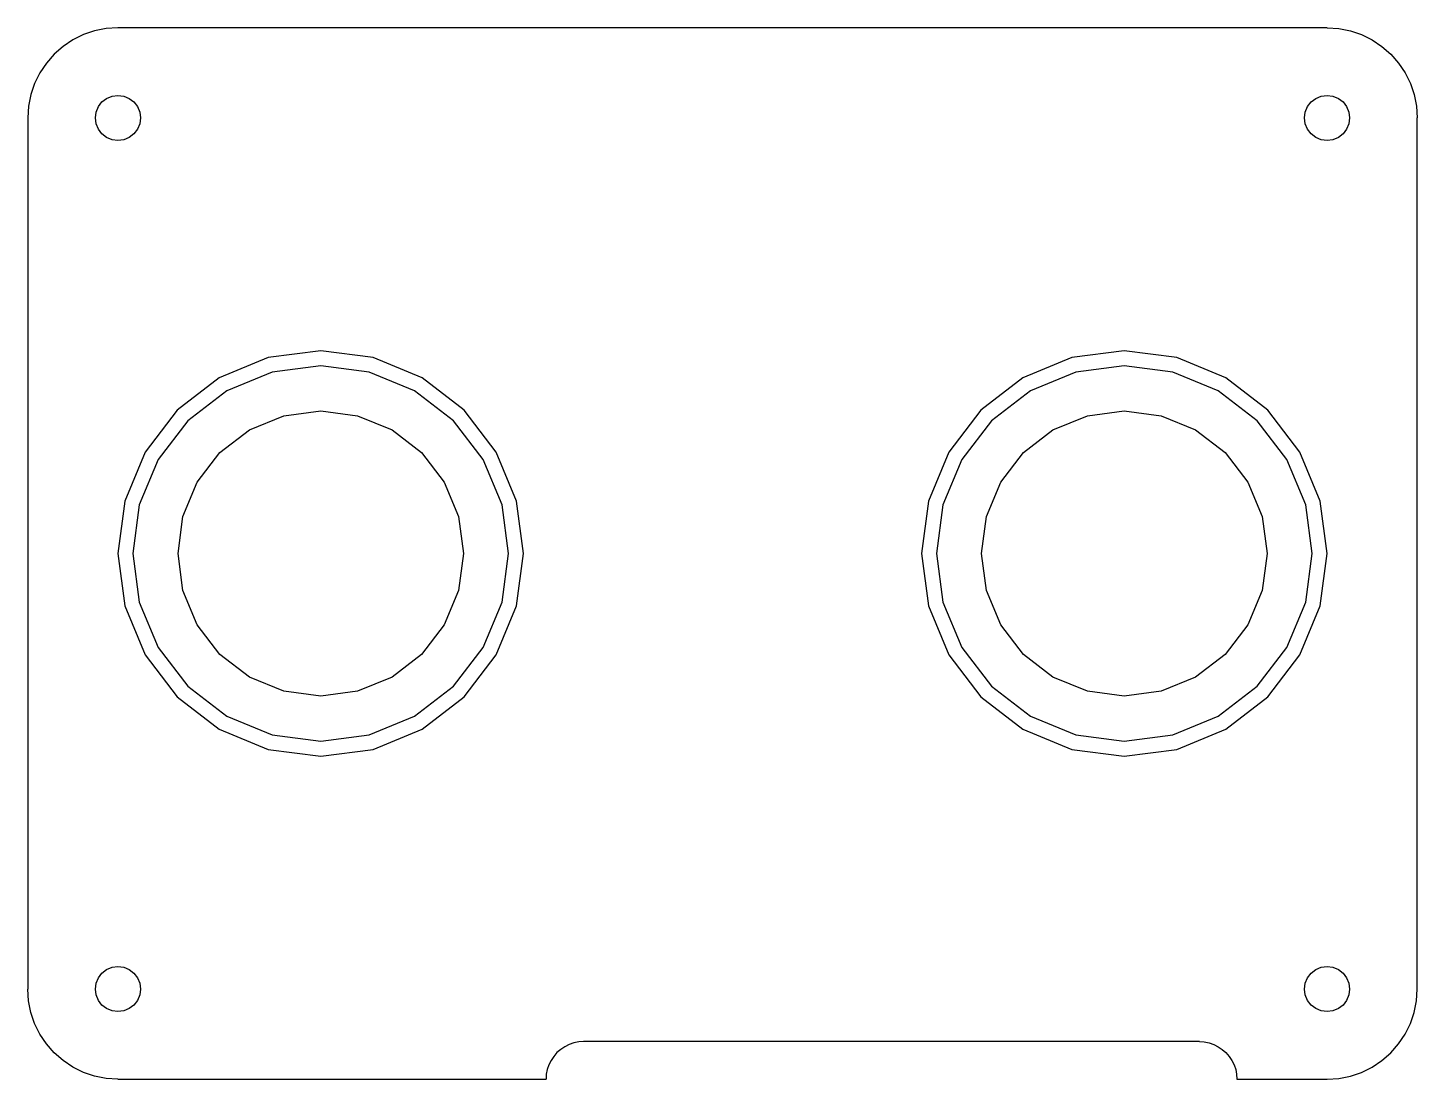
# Model space of a CAD drawing. Extents: x 650 to 835, y 0 to 140.
import ezdxf

# ---------------------------------------------------------------- set-up
doc = ezdxf.new("R2010")
doc.units = 0
doc.header["$LTSCALE"] = 1000
doc.linetypes.add('SKEMA_SOLID', pattern=[0])
doc.layers.add('Layer0_S_', color=20, linetype='SKEMA_SOLID')

msp = doc.modelspace()

# ---------------------------------------------------------------- linework, layer by layer
at = {"layer": 'Layer0_S_'}
for p, q in [((657.55, 139.09), (656.14, 138.39)), ((659.03, 139.59), (657.55, 139.09)), ((660.57, 139.9), (659.03, 139.59)), ((662.14, 140), (660.57, 139.9)), ((823.14, 140), (662.14, 140)), ((823.14, 140), (824.71, 139.9)), ((824.71, 139.9), (826.25, 139.59)), ((826.25, 139.59), (827.73, 139.09)), ((827.73, 139.09), (829.14, 138.39)), ((654.83, 137.52), (653.65, 136.49)), ((656.14, 138.39), (654.83, 137.52)), ((829.14, 138.39), (830.44, 137.52)), ((830.44, 137.52), (831.62, 136.49)), ((652.62, 135.31), (651.75, 134)), ((653.65, 136.49), (652.62, 135.31)), ((831.62, 136.49), (832.66, 135.31)), ((832.66, 135.31), (833.53, 134)), ((651.75, 134), (651.05, 132.59)), ((833.53, 134), (834.23, 132.59)), ((651.05, 132.59), (650.55, 131.11)), ((834.23, 132.59), (834.73, 131.11)), ((650.24, 129.57), (650.14, 128)), ((650.55, 131.11), (650.24, 129.57)), ((659.54, 129.5), (660.02, 130.12)), ((660.02, 130.12), (660.64, 130.6)), ((660.64, 130.6), (661.36, 130.9)), ((661.36, 130.9), (662.14, 131)), ((662.14, 131), (662.92, 130.9)), ((662.92, 130.9), (663.64, 130.6)), ((663.64, 130.6), (664.26, 130.12)), ((664.26, 130.12), (664.74, 129.5)), ((820.54, 129.5), (821.02, 130.12)), ((821.02, 130.12), (821.64, 130.6)), ((821.64, 130.6), (822.36, 130.9)), ((822.36, 130.9), (823.14, 131)), ((823.14, 131), (823.92, 130.9)), ((823.92, 130.9), (824.64, 130.6)), ((824.64, 130.6), (825.26, 130.12)), ((825.26, 130.12), (825.74, 129.5)), ((834.73, 131.11), (835.04, 129.57)), ((835.04, 129.57), (835.14, 128)), ((650.14, 128), (650.14, 12)), ((659.14, 128), (659.24, 128.78)), ((659.24, 127.22), (659.14, 128)), ((659.24, 128.78), (659.54, 129.5)), ((664.74, 129.5), (665.04, 128.78)), ((665.04, 128.78), (665.14, 128)), ((665.14, 128), (665.04, 127.22)), ((820.14, 128), (820.24, 128.78)), ((820.24, 127.22), (820.14, 128)), ((820.24, 128.78), (820.54, 129.5)), ((825.74, 129.5), (826.04, 128.78)), ((826.04, 128.78), (826.14, 128)), ((826.14, 128), (826.04, 127.22)), ((835.14, 12), (835.14, 128)), ((659.54, 126.5), (659.24, 127.22)), ((660.02, 125.88), (659.54, 126.5)), ((660.64, 125.4), (660.02, 125.88)), ((664.26, 125.88), (663.64, 125.4)), ((664.74, 126.5), (664.26, 125.88)), ((665.04, 127.22), (664.74, 126.5)), ((820.54, 126.5), (820.24, 127.22)), ((821.02, 125.88), (820.54, 126.5)), ((821.64, 125.4), (821.02, 125.88)), ((825.26, 125.88), (824.64, 125.4)), ((825.74, 126.5), (825.26, 125.88)), ((826.04, 127.22), (825.74, 126.5)), ((661.36, 125.1), (660.64, 125.4)), ((662.14, 125), (661.36, 125.1)), ((662.92, 125.1), (662.14, 125)), ((663.64, 125.4), (662.92, 125.1)), ((822.36, 125.1), (821.64, 125.4)), ((823.14, 125), (822.36, 125.1)), ((823.92, 125.1), (823.14, 125)), ((824.64, 125.4), (823.92, 125.1)), ((689.14, 97), (682.15, 96.08)), ((696.13, 96.08), (689.14, 97)), ((796.14, 97), (789.15, 96.08)), ((803.13, 96.08), (796.14, 97)), ((682.15, 96.08), (675.64, 93.38)), ((689.14, 95), (682.67, 94.15)), ((695.61, 94.15), (689.14, 95)), ((702.64, 93.38), (696.13, 96.08)), ((789.15, 96.08), (782.64, 93.38)), ((796.14, 95), (789.67, 94.15)), ((802.61, 94.15), (796.14, 95)), ((809.64, 93.38), (803.13, 96.08)), ((675.64, 93.38), (670.05, 89.09)), ((682.67, 94.15), (676.64, 91.65)), ((701.64, 91.65), (695.61, 94.15)), ((708.23, 89.09), (702.64, 93.38)), ((782.64, 93.38), (777.05, 89.09)), ((789.67, 94.15), (783.64, 91.65)), ((808.64, 91.65), (802.61, 94.15)), ((815.23, 89.09), (809.64, 93.38)), ((676.64, 91.65), (671.46, 87.68)), ((706.82, 87.68), (701.64, 91.65)), ((783.64, 91.65), (778.46, 87.68)), ((813.82, 87.68), (808.64, 91.65)), ((670.05, 89.09), (665.76, 83.5)), ((684.22, 88.35), (689.14, 89)), ((689.14, 89), (694.06, 88.35)), ((712.52, 83.5), (708.23, 89.09)), ((777.05, 89.09), (772.76, 83.5)), ((791.22, 88.35), (796.14, 89)), ((796.14, 89), (801.06, 88.35)), ((819.52, 83.5), (815.23, 89.09)), ((671.46, 87.68), (667.49, 82.5)), ((679.64, 86.45), (684.22, 88.35)), ((694.06, 88.35), (698.64, 86.45)), ((710.79, 82.5), (706.82, 87.68)), ((778.46, 87.68), (774.49, 82.5)), ((786.64, 86.45), (791.22, 88.35)), ((801.06, 88.35), (805.64, 86.45)), ((817.79, 82.5), (813.82, 87.68)), ((675.7, 83.44), (679.64, 86.45)), ((698.64, 86.45), (702.57, 83.44)), ((782.7, 83.44), (786.64, 86.45)), ((805.64, 86.45), (809.57, 83.44)), ((665.76, 83.5), (663.06, 76.99)), ((672.68, 79.5), (675.7, 83.44)), ((702.57, 83.44), (705.59, 79.5)), ((715.22, 76.99), (712.52, 83.5)), ((772.76, 83.5), (770.06, 76.99)), ((779.68, 79.5), (782.7, 83.44)), ((809.57, 83.44), (812.59, 79.5)), ((822.22, 76.99), (819.52, 83.5)), ((667.49, 82.5), (664.99, 76.47)), ((713.29, 76.47), (710.79, 82.5)), ((774.49, 82.5), (771.99, 76.47)), ((820.29, 76.47), (817.79, 82.5)), ((670.79, 74.92), (672.68, 79.5)), ((705.59, 79.5), (707.49, 74.92)), ((777.79, 74.92), (779.68, 79.5)), ((812.59, 79.5), (814.49, 74.92)), ((663.06, 76.99), (662.14, 70)), ((664.99, 76.47), (664.14, 70)), ((714.14, 70), (713.29, 76.47)), ((716.14, 70), (715.22, 76.99)), ((770.06, 76.99), (769.14, 70)), ((771.99, 76.47), (771.14, 70)), ((821.14, 70), (820.29, 76.47)), ((823.14, 70), (822.22, 76.99)), ((670.14, 70), (670.79, 74.92)), ((707.49, 74.92), (708.14, 70)), ((777.14, 70), (777.79, 74.92)), ((814.49, 74.92), (815.14, 70)), ((662.14, 70), (663.06, 63.01)), ((664.14, 70), (664.99, 63.53)), ((670.79, 65.08), (670.14, 70)), ((708.14, 70), (707.49, 65.08)), ((713.29, 63.53), (714.14, 70)), ((715.22, 63.01), (716.14, 70)), ((769.14, 70), (770.06, 63.01)), ((771.14, 70), (771.99, 63.53)), ((777.79, 65.08), (777.14, 70)), ((815.14, 70), (814.49, 65.08)), ((820.29, 63.53), (821.14, 70)), ((822.22, 63.01), (823.14, 70)), ((672.68, 60.5), (670.79, 65.08)), ((707.49, 65.08), (705.59, 60.5)), ((779.68, 60.5), (777.79, 65.08)), ((814.49, 65.08), (812.59, 60.5)), ((663.06, 63.01), (665.76, 56.5)), ((664.99, 63.53), (667.49, 57.5)), ((710.79, 57.5), (713.29, 63.53)), ((712.52, 56.5), (715.22, 63.01)), ((770.06, 63.01), (772.76, 56.5)), ((771.99, 63.53), (774.49, 57.5)), ((817.79, 57.5), (820.29, 63.53)), ((819.52, 56.5), (822.22, 63.01)), ((675.7, 56.56), (672.68, 60.5)), ((705.59, 60.5), (702.57, 56.56)), ((782.7, 56.56), (779.68, 60.5)), ((812.59, 60.5), (809.57, 56.56)), ((667.49, 57.5), (671.46, 52.32)), ((706.82, 52.32), (710.79, 57.5)), ((774.49, 57.5), (778.46, 52.32)), ((813.82, 52.32), (817.79, 57.5)), ((665.76, 56.5), (670.05, 50.91)), ((679.64, 53.55), (675.7, 56.56)), ((702.57, 56.56), (698.64, 53.55)), ((708.23, 50.91), (712.52, 56.5)), ((772.76, 56.5), (777.05, 50.91)), ((786.64, 53.55), (782.7, 56.56)), ((809.57, 56.56), (805.64, 53.55)), ((815.23, 50.91), (819.52, 56.5)), ((671.46, 52.32), (676.64, 48.35)), ((684.22, 51.65), (679.64, 53.55)), ((698.64, 53.55), (694.06, 51.65)), ((701.64, 48.35), (706.82, 52.32)), ((778.46, 52.32), (783.64, 48.35)), ((791.22, 51.65), (786.64, 53.55)), ((805.64, 53.55), (801.06, 51.65)), ((808.64, 48.35), (813.82, 52.32)), ((670.05, 50.91), (675.64, 46.62)), ((689.14, 51), (684.22, 51.65)), ((694.06, 51.65), (689.14, 51)), ((702.64, 46.62), (708.23, 50.91)), ((777.05, 50.91), (782.64, 46.62)), ((796.14, 51), (791.22, 51.65)), ((801.06, 51.65), (796.14, 51)), ((809.64, 46.62), (815.23, 50.91)), ((676.64, 48.35), (682.67, 45.85)), ((695.61, 45.85), (701.64, 48.35)), ((783.64, 48.35), (789.67, 45.85)), ((802.61, 45.85), (808.64, 48.35)), ((675.64, 46.62), (682.15, 43.92)), ((696.13, 43.92), (702.64, 46.62)), ((782.64, 46.62), (789.15, 43.92)), ((803.13, 43.92), (809.64, 46.62)), ((682.67, 45.85), (689.14, 45)), ((689.14, 45), (695.61, 45.85)), ((789.67, 45.85), (796.14, 45)), ((796.14, 45), (802.61, 45.85)), ((682.15, 43.92), (689.14, 43)), ((689.14, 43), (696.13, 43.92)), ((789.15, 43.92), (796.14, 43)), ((796.14, 43), (803.13, 43.92)), ((660.64, 14.6), (661.36, 14.9)), ((661.36, 14.9), (662.14, 15)), ((662.14, 15), (662.92, 14.9)), ((662.92, 14.9), (663.64, 14.6)), ((821.64, 14.6), (822.36, 14.9)), ((822.36, 14.9), (823.14, 15)), ((823.14, 15), (823.92, 14.9)), ((823.92, 14.9), (824.64, 14.6)), ((659.24, 12.78), (659.54, 13.5)), ((659.54, 13.5), (660.02, 14.12)), ((660.02, 14.12), (660.64, 14.6)), ((663.64, 14.6), (664.26, 14.12)), ((664.26, 14.12), (664.74, 13.5)), ((664.74, 13.5), (665.04, 12.78)), ((820.24, 12.78), (820.54, 13.5)), ((820.54, 13.5), (821.02, 14.12)), ((821.02, 14.12), (821.64, 14.6)), ((824.64, 14.6), (825.26, 14.12)), ((825.26, 14.12), (825.74, 13.5)), ((825.74, 13.5), (826.04, 12.78)), ((650.24, 10.43), (650.14, 12)), ((659.14, 12), (659.24, 12.78)), ((659.24, 11.22), (659.14, 12)), ((659.54, 10.5), (659.24, 11.22)), ((665.04, 11.22), (664.74, 10.5)), ((665.04, 12.78), (665.14, 12)), ((665.14, 12), (665.04, 11.22)), ((820.14, 12), (820.24, 12.78)), ((820.24, 11.22), (820.14, 12)), ((820.54, 10.5), (820.24, 11.22)), ((826.04, 11.22), (825.74, 10.5)), ((826.04, 12.78), (826.14, 12)), ((826.14, 12), (826.04, 11.22)), ((835.04, 10.43), (835.14, 12)), ((650.55, 8.89), (650.24, 10.43)), ((660.02, 9.88), (659.54, 10.5)), ((660.64, 9.4), (660.02, 9.88)), ((661.36, 9.1), (660.64, 9.4)), ((663.64, 9.4), (662.92, 9.1)), ((664.26, 9.88), (663.64, 9.4)), ((664.74, 10.5), (664.26, 9.88)), ((821.02, 9.88), (820.54, 10.5)), ((821.64, 9.4), (821.02, 9.88)), ((822.36, 9.1), (821.64, 9.4)), ((824.64, 9.4), (823.92, 9.1)), ((825.26, 9.88), (824.64, 9.4)), ((825.74, 10.5), (825.26, 9.88)), ((834.73, 8.89), (835.04, 10.43)), ((651.05, 7.41), (650.55, 8.89)), ((651.75, 6), (651.05, 7.41)), ((662.14, 9), (661.36, 9.1)), ((662.92, 9.1), (662.14, 9)), ((823.14, 9), (822.36, 9.1)), ((823.92, 9.1), (823.14, 9)), ((833.53, 6), (834.23, 7.41)), ((834.23, 7.41), (834.73, 8.89)), ((652.62, 4.69), (651.75, 6)), ((832.66, 4.69), (833.53, 6)), ((653.65, 3.51), (652.62, 4.69)), ((721.1, 3.97), (720.6, 3.54)), ((721.64, 4.33), (721.1, 3.97)), ((722.23, 4.62), (721.64, 4.33)), ((722.85, 4.83), (722.23, 4.62)), ((723.49, 4.96), (722.85, 4.83)), ((724.14, 5), (723.49, 4.96)), ((806.14, 5), (724.14, 5)), ((806.14, 5), (806.79, 4.96)), ((806.79, 4.96), (807.43, 4.83)), ((807.43, 4.83), (808.05, 4.62)), ((808.05, 4.62), (808.64, 4.33)), ((808.64, 4.33), (809.18, 3.97)), ((809.18, 3.97), (809.67, 3.54)), ((831.62, 3.51), (832.66, 4.69)), ((654.83, 2.48), (653.65, 3.51)), ((656.14, 1.61), (654.83, 2.48)), ((719.52, 1.91), (719.31, 1.29)), ((719.81, 2.5), (719.52, 1.91)), ((720.17, 3.04), (719.81, 2.5)), ((720.6, 3.54), (720.17, 3.04)), ((809.67, 3.54), (810.11, 3.04)), ((810.11, 3.04), (810.47, 2.5)), ((810.47, 2.5), (810.76, 1.91)), ((810.76, 1.91), (810.97, 1.29)), ((829.14, 1.61), (830.44, 2.48)), ((830.44, 2.48), (831.62, 3.51)), ((657.55, 0.91), (656.14, 1.61)), ((659.03, 0.41), (657.55, 0.91)), ((660.57, 0.1), (659.03, 0.41)), ((662.14, 0), (660.57, 0.1)), ((662.14, 0), (719.14, 0)), ((719.18, 0.65), (719.14, 0)), ((719.31, 1.29), (719.18, 0.65)), ((810.97, 1.29), (811.1, 0.65)), ((811.1, 0.65), (811.14, 0)), ((811.14, 0), (823.14, 0)), ((823.14, 0), (824.71, 0.1)), ((824.71, 0.1), (826.25, 0.41)), ((826.25, 0.41), (827.73, 0.91)), ((827.73, 0.91), (829.14, 1.61))]:
    msp.add_line(p, q, dxfattribs=at)

doc.saveas('drawing.dxf')
